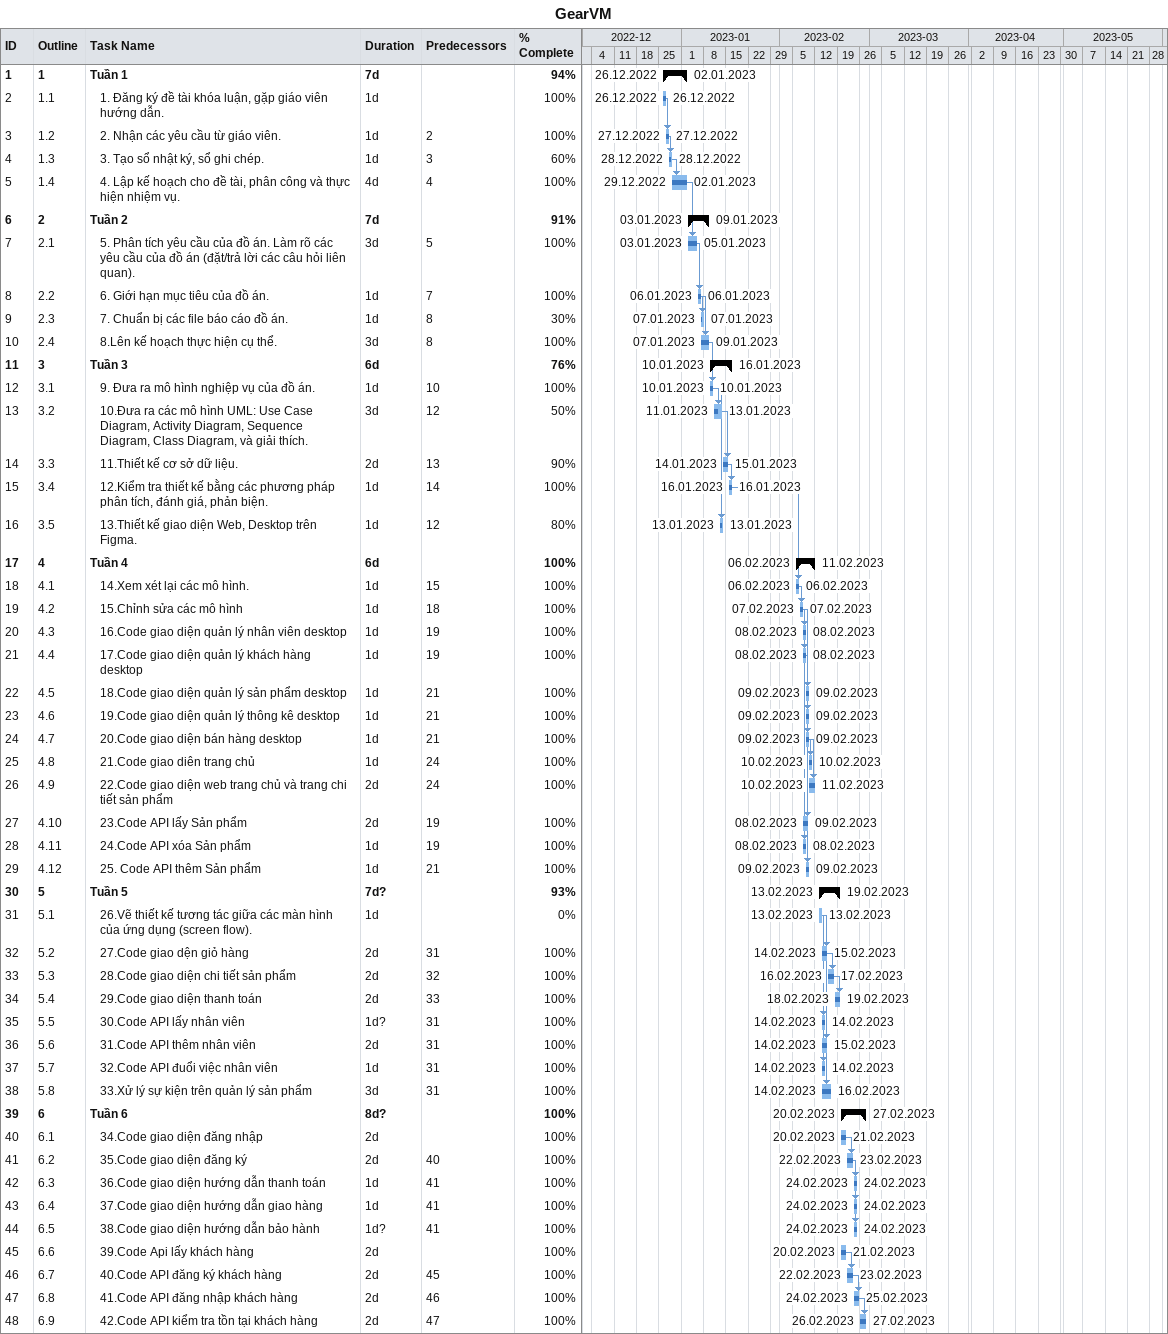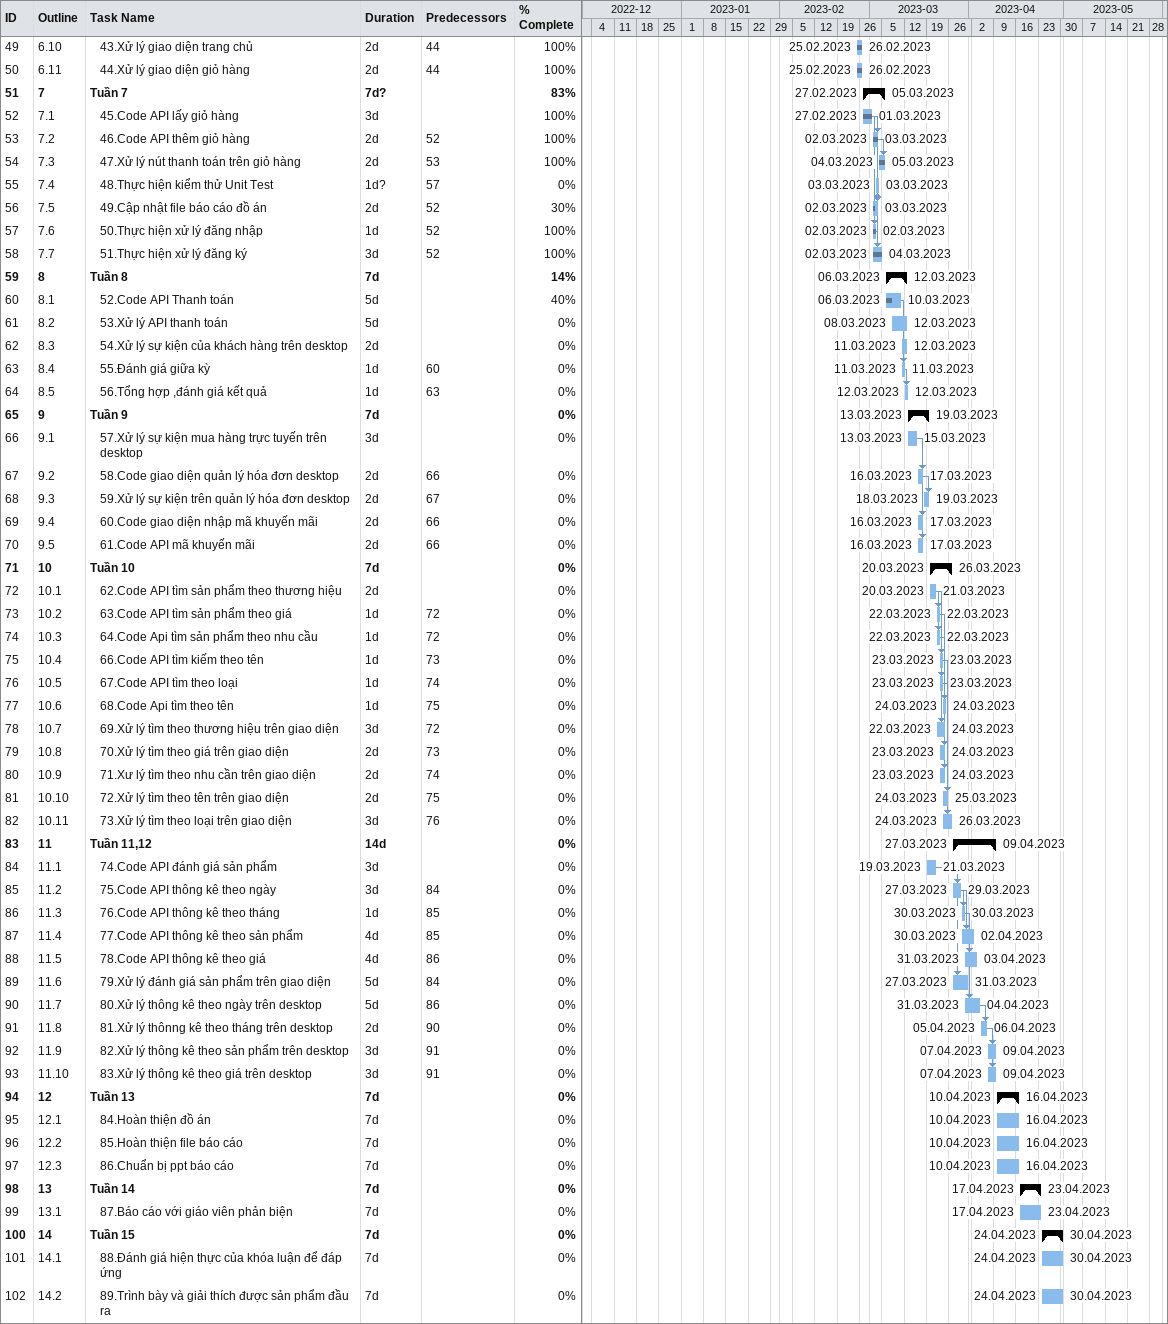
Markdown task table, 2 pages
GearVM

| ID | WBS | Task | Duration | Start | Finish | Predecessors | % complete |
|---|---|---|---|---|---|---|---|
| 1 | 1 | **Tuần 1** | 7d | 2022-12-26 | 2023-01-02 |  | 94 |
| 2 | 1.1 | 1. Đăng ký đề tài khóa luận, gặp giáo viên hướng dẫn. | 1d | 2022-12-26 | 2022-12-26 |  | 100 |
| 3 | 1.2 | 2. Nhận các yêu cầu từ giáo viên. | 1d | 2022-12-27 | 2022-12-27 | 2 | 100 |
| 4 | 1.3 | 3. Tạo sổ nhật ký, sổ ghi chép. | 1d | 2022-12-28 | 2022-12-28 | 3 | 60 |
| 5 | 1.4 | 4. Lập kế hoạch cho đề tài, phân công và thực hiện nhiệm vụ. | 4d | 2022-12-29 | 2023-01-02 | 4 | 100 |
| 6 | 2 | **Tuần 2** | 7d | 2023-01-03 | 2023-01-09 |  | 91 |
| 7 | 2.1 | 5. Phân tích yêu cầu của đồ án. Làm rõ các yêu cầu của đồ án (đặt/trả lời các câu hỏi liên quan). | 3d | 2023-01-03 | 2023-01-05 | 5 | 100 |
| 8 | 2.2 | 6. Giới hạn mục tiêu của đồ án. | 1d | 2023-01-06 | 2023-01-06 | 7 | 100 |
| 9 | 2.3 | 7. Chuẩn bị các file báo cáo đồ án. | 1d | 2023-01-07 | 2023-01-07 | 8 | 30 |
| 10 | 2.4 | 8.Lên kế hoạch thực hiện cụ thể. | 3d | 2023-01-07 | 2023-01-09 | 8 | 100 |
| 11 | 3 | **Tuần 3** | 6d | 2023-01-10 | 2023-01-16 |  | 76 |
| 12 | 3.1 | 9. Đưa ra mô hình nghiệp vụ của đồ án. | 1d | 2023-01-10 | 2023-01-10 | 10 | 100 |
| 13 | 3.2 | 10.Đưa ra các mô hình UML: Use Case Diagram, Activity Diagram, Sequence Diagram, Class Diagram, và giải thích. | 3d | 2023-01-11 | 2023-01-13 | 12 | 50 |
| 14 | 3.3 | 11.Thiết kế cơ sở dữ liệu. | 2d | 2023-01-14 | 2023-01-15 | 13 | 90 |
| 15 | 3.4 | 12.Kiểm tra thiết kế bằng các phương pháp phân tích, đánh giá, phản biện. | 1d | 2023-01-16 | 2023-01-16 | 14 | 100 |
| 16 | 3.5 | 13.Thiết kế giao diện Web, Desktop trên Figma. | 1d | 2023-01-13 | 2023-01-13 | 12 | 80 |
| 17 | 4 | **Tuần 4** | 6d | 2023-02-06 | 2023-02-11 |  | 100 |
| 18 | 4.1 | 14.Xem xét lại các mô hình. | 1d | 2023-02-06 | 2023-02-06 | 15 | 100 |
| 19 | 4.2 | 15.Chỉnh sửa các mô hình | 1d | 2023-02-07 | 2023-02-07 | 18 | 100 |
| 20 | 4.3 | 16.Code giao diện quản lý nhân viên desktop | 1d | 2023-02-08 | 2023-02-08 | 19 | 100 |
| 21 | 4.4 | 17.Code giao diện quản lý khách hàng desktop | 1d | 2023-02-08 | 2023-02-08 | 19 | 100 |
| 22 | 4.5 | 18.Code giao diện quản lý sản phẩm desktop | 1d | 2023-02-09 | 2023-02-09 | 21 | 100 |
| 23 | 4.6 | 19.Code giao diện quản lý thông kê desktop | 1d | 2023-02-09 | 2023-02-09 | 21 | 100 |
| 24 | 4.7 | 20.Code giao diện bán hàng desktop | 1d | 2023-02-09 | 2023-02-09 | 21 | 100 |
| 25 | 4.8 | 21.Code giao diên trang chủ | 1d | 2023-02-10 | 2023-02-10 | 24 | 100 |
| 26 | 4.9 | 22.Code giao diện web trang chủ và trang chi tiết sản phẩm | 2d | 2023-02-10 | 2023-02-11 | 24 | 100 |
| 27 | 4.10 | 23.Code API lấy Sản phẩm | 2d | 2023-02-08 | 2023-02-09 | 19 | 100 |
| 28 | 4.11 | 24.Code API xóa Sản phẩm | 1d | 2023-02-08 | 2023-02-08 | 19 | 100 |
| 29 | 4.12 | 25. Code API thêm Sản phẩm | 1d | 2023-02-09 | 2023-02-09 | 21 | 100 |
| 30 | 5 | **Tuần 5** | 7d? | 2023-02-13 | 2023-02-19 |  | 93 |
| 31 | 5.1 | 26.Vẽ thiết kế tương tác giữa các màn hình của ứng dụng (screen flow). | 1d | 2023-02-13 | 2023-02-13 |  | 0 |
| 32 | 5.2 | 27.Code giao dện giỏ hàng | 2d | 2023-02-14 | 2023-02-15 | 31 | 100 |
| 33 | 5.3 | 28.Code giao diện chi tiết sản phẩm | 2d | 2023-02-16 | 2023-02-17 | 32 | 100 |
| 34 | 5.4 | 29.Code giao diện thanh toán | 2d | 2023-02-18 | 2023-02-19 | 33 | 100 |
| 35 | 5.5 | 30.Code API lấy nhân viên | 1d? | 2023-02-14 | 2023-02-14 | 31 | 100 |
| 36 | 5.6 | 31.Code API thêm nhân viên | 2d | 2023-02-14 | 2023-02-15 | 31 | 100 |
| 37 | 5.7 | 32.Code API đuổi việc nhân viên | 1d | 2023-02-14 | 2023-02-14 | 31 | 100 |
| 38 | 5.8 | 33.Xử lý sự kiện trên quản lý sản phẩm | 3d | 2023-02-14 | 2023-02-16 | 31 | 100 |
| 39 | 6 | **Tuần 6** | 8d? | 2023-02-20 | 2023-02-27 |  | 100 |
| 40 | 6.1 | 34.Code giao diện đăng nhập | 2d | 2023-02-20 | 2023-02-21 |  | 100 |
| 41 | 6.2 | 35.Code giao diện đăng ký | 2d | 2023-02-22 | 2023-02-23 | 40 | 100 |
| 42 | 6.3 | 36.Code giao diện hướng dẫn thanh toán | 1d | 2023-02-24 | 2023-02-24 | 41 | 100 |
| 43 | 6.4 | 37.Code giao diện hướng dẫn giao hàng | 1d | 2023-02-24 | 2023-02-24 | 41 | 100 |
| 44 | 6.5 | 38.Code giao diện hướng dẫn bảo hành | 1d? | 2023-02-24 | 2023-02-24 | 41 | 100 |
| 45 | 6.6 | 39.Code Api lấy khách hàng | 2d | 2023-02-20 | 2023-02-21 |  | 100 |
| 46 | 6.7 | 40.Code API đăng ký khách hàng | 2d | 2023-02-22 | 2023-02-23 | 45 | 100 |
| 47 | 6.8 | 41.Code API đăng nhập khách hàng | 2d | 2023-02-24 | 2023-02-25 | 46 | 100 |
| 48 | 6.9 | 42.Code API kiểm tra tồn tại khách hàng | 2d | 2023-02-26 | 2023-02-27 | 47 | 100 |
| 49 | 6.10 | 43.Xử lý giao diện trang chủ | 2d | 2023-02-25 | 2023-02-26 | 44 | 100 |
| 50 | 6.11 | 44.Xử lý giao diện giỏ hàng | 2d | 2023-02-25 | 2023-02-26 | 44 | 100 |
| 51 | 7 | **Tuần 7** | 7d? | 2023-02-27 | 2023-03-05 |  | 83 |
| 52 | 7.1 | 45.Code API lấy giỏ hàng | 3d | 2023-02-27 | 2023-03-01 |  | 100 |
| 53 | 7.2 | 46.Code API thêm giỏ hàng | 2d | 2023-03-02 | 2023-03-03 | 52 | 100 |
| 54 | 7.3 | 47.Xử lý nút thanh toán trên giỏ hàng | 2d | 2023-03-04 | 2023-03-05 | 53 | 100 |
| 55 | 7.4 | 48.Thực hiện kiểm thử Unit Test | 1d? | 2023-03-03 | 2023-03-03 | 57 | 0 |
| 56 | 7.5 | 49.Cập nhật file báo cáo đồ án | 2d | 2023-03-02 | 2023-03-03 | 52 | 30 |
| 57 | 7.6 | 50.Thực hiện xử lý đăng nhập | 1d | 2023-03-02 | 2023-03-02 | 52 | 100 |
| 58 | 7.7 | 51.Thực hiện xử lý đăng ký | 3d | 2023-03-02 | 2023-03-04 | 52 | 100 |
| 59 | 8 | **Tuần 8** | 7d | 2023-03-06 | 2023-03-12 |  | 14 |
| 60 | 8.1 | 52.Code API Thanh toán | 5d | 2023-03-06 | 2023-03-10 |  | 40 |
| 61 | 8.2 | 53.Xử lý API thanh toán | 5d | 2023-03-08 | 2023-03-12 |  | 0 |
| 62 | 8.3 | 54.Xử lý sự kiện của khách hàng trên desktop | 2d | 2023-03-11 | 2023-03-12 |  | 0 |
| 63 | 8.4 | 55.Đánh giá giữa kỳ | 1d | 2023-03-11 | 2023-03-11 | 60 | 0 |
| 64 | 8.5 | 56.Tổng hợp ,đánh giá kết quả | 1d | 2023-03-12 | 2023-03-12 | 63 | 0 |
| 65 | 9 | **Tuần 9** | 7d | 2023-03-13 | 2023-03-19 |  | 0 |
| 66 | 9.1 | 57.Xử lý sự kiện mua hàng trực tuyến trên desktop | 3d | 2023-03-13 | 2023-03-15 |  | 0 |
| 67 | 9.2 | 58.Code giao diện quản lý hóa đơn desktop | 2d | 2023-03-16 | 2023-03-17 | 66 | 0 |
| 68 | 9.3 | 59.Xử lý sự kiện trên quản lý hóa đơn desktop | 2d | 2023-03-18 | 2023-03-19 | 67 | 0 |
| 69 | 9.4 | 60.Code giao diện nhập mã khuyến mãi | 2d | 2023-03-16 | 2023-03-17 | 66 | 0 |
| 70 | 9.5 | 61.Code API mã khuyến mãi | 2d | 2023-03-16 | 2023-03-17 | 66 | 0 |
| 71 | 10 | **Tuần 10** | 7d | 2023-03-20 | 2023-03-26 |  | 0 |
| 72 | 10.1 | 62.Code API tìm sản phẩm theo thương hiệu | 2d | 2023-03-20 | 2023-03-21 |  | 0 |
| 73 | 10.2 | 63.Code API tìm sản phẩm theo giá | 1d | 2023-03-22 | 2023-03-22 | 72 | 0 |
| 74 | 10.3 | 64.Code Api tìm sản phẩm theo nhu cầu | 1d | 2023-03-22 | 2023-03-22 | 72 | 0 |
| 75 | 10.4 | 66.Code API tìm kiếm theo tên | 1d | 2023-03-23 | 2023-03-23 | 73 | 0 |
| 76 | 10.5 | 67.Code API tìm theo loại | 1d | 2023-03-23 | 2023-03-23 | 74 | 0 |
| 77 | 10.6 | 68.Code Api tìm theo tên | 1d | 2023-03-24 | 2023-03-24 | 75 | 0 |
| 78 | 10.7 | 69.Xử lý tìm theo thương hiệu trên giao diện | 3d | 2023-03-22 | 2023-03-24 | 72 | 0 |
| 79 | 10.8 | 70.Xử lý tìm theo giá trên giao diện | 2d | 2023-03-23 | 2023-03-24 | 73 | 0 |
| 80 | 10.9 | 71.Xư lý tìm theo nhu cần trên giao diện | 2d | 2023-03-23 | 2023-03-24 | 74 | 0 |
| 81 | 10.10 | 72.Xử lý tìm theo tên trên giao diện | 2d | 2023-03-24 | 2023-03-25 | 75 | 0 |
| 82 | 10.11 | 73.Xử lý tìm theo loại trên giao diện | 3d | 2023-03-24 | 2023-03-26 | 76 | 0 |
| 83 | 11 | **Tuần 11,12** | 14d | 2023-03-27 | 2023-04-09 |  | 0 |
| 84 | 11.1 | 74.Code API đánh giá sản phẩm | 3d | 2023-03-19 | 2023-03-21 |  | 0 |
| 85 | 11.2 | 75.Code API thông kê theo ngày | 3d | 2023-03-27 | 2023-03-29 | 84 | 0 |
| 86 | 11.3 | 76.Code API thông kê theo tháng | 1d | 2023-03-30 | 2023-03-30 | 85 | 0 |
| 87 | 11.4 | 77.Code API thông kê theo sản phẩm | 4d | 2023-03-30 | 2023-04-02 | 85 | 0 |
| 88 | 11.5 | 78.Code API thông kê theo giá | 4d | 2023-03-31 | 2023-04-03 | 86 | 0 |
| 89 | 11.6 | 79.Xử lý đánh giá sản phẩm trên giao diện | 5d | 2023-03-27 | 2023-03-31 | 84 | 0 |
| 90 | 11.7 | 80.Xử lý thông kê theo ngày trên desktop | 5d | 2023-03-31 | 2023-04-04 | 86 | 0 |
| 91 | 11.8 | 81.Xử lý thônng kê theo tháng trên desktop | 2d | 2023-04-05 | 2023-04-06 | 90 | 0 |
| 92 | 11.9 | 82.Xử lý thông kê theo sản phẩm trên desktop | 3d | 2023-04-07 | 2023-04-09 | 91 | 0 |
| 93 | 11.10 | 83.Xử lý thông kê theo giá trên desktop | 3d | 2023-04-07 | 2023-04-09 | 91 | 0 |
| 94 | 12 | **Tuần 13** | 7d | 2023-04-10 | 2023-04-16 |  | 0 |
| 95 | 12.1 | 84.Hoàn thiện đồ án | 7d | 2023-04-10 | 2023-04-16 |  | 0 |
| 96 | 12.2 | 85.Hoàn thiện file báo cáo | 7d | 2023-04-10 | 2023-04-16 |  | 0 |
| 97 | 12.3 | 86.Chuẩn bị ppt báo cáo | 7d | 2023-04-10 | 2023-04-16 |  | 0 |
| 98 | 13 | **Tuần 14** | 7d | 2023-04-17 | 2023-04-23 |  | 0 |
| 99 | 13.1 | 87.Báo cáo với giáo viên phản biện | 7d | 2023-04-17 | 2023-04-23 |  | 0 |
| 100 | 14 | **Tuần 15** | 7d | 2023-04-24 | 2023-04-30 |  | 0 |
| 101 | 14.1 | 88.Đánh giá hiện thực của khóa luận để đáp ứng | 7d | 2023-04-24 | 2023-04-30 |  | 0 |
| 102 | 14.2 | 89.Trình bày và giải thích được sản phẩm đầu ra | 7d | 2023-04-24 | 2023-04-30 |  | 0 |
